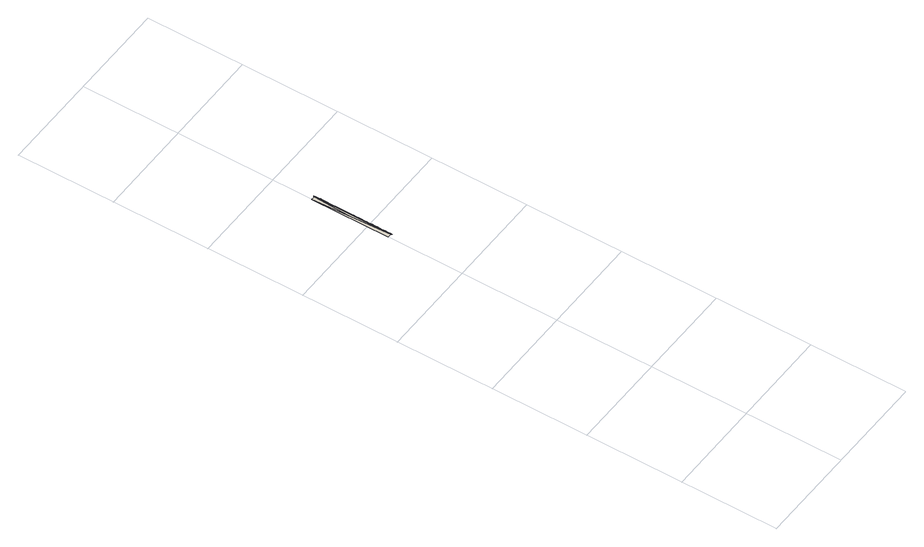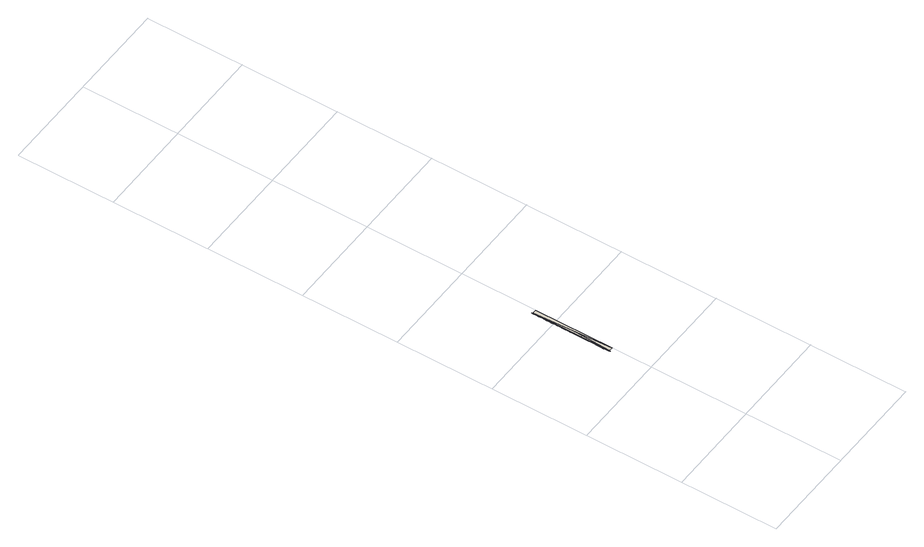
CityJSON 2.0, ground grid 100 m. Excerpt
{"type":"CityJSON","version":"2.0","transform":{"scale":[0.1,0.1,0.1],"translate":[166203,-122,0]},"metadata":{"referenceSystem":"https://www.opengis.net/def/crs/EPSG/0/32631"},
"CityObjects":{
"building1":{"type":"Building","attributes":{"properties":{"Pset_BuildingCommon":{"Reference":"Project Information","NumberOfStoreys":2},"Other":{"Category":"Project Information","Client Name":"Owner","Project Address":"Enter address here","Project Issue Date":"Issue Date","Project Name":"Project Name","Project Number":"Project Number","Project Status":"Project Status"}}},"geometry":[{"type":"MultiSurface","lod":"2.2","boundaries":[[[0,1,2]],[[3,4,5]],[[6,7,3]],[[7,8,3]],[[7,6,8]],[[7,3,9]],[[8,7,10]],[[4,11,5]],[[9,3,5]],[[10,7,9]],[[9,12,10]],[[4,13,11]],[[5,14,9]],[[9,14,12]],[[14,5,11]],[[12,14,15]],[[4,16,13]],[[15,14,17]],[[11,18,14]],[[17,14,18]],[[4,19,16]],[[18,11,13]],[[20,17,18]],[[21,18,13]],[[20,18,21]],[[4,22,19]],[[23,20,21]],[[24,21,13]],[[23,21,24]],[[25,26,27]],[[24,13,16]],[[24,28,23]],[[4,29,22]],[[24,16,30]],[[24,30,28]],[[28,30,31]],[[19,30,16]],[[32,25,27]],[[4,33,29]],[[30,34,31]],[[30,19,35]],[[34,30,35]],[[36,37,38]],[[35,19,39]],[[40,34,35]],[[35,39,40]],[[39,19,22]],[[41,40,39]],[[39,22,42]],[[41,39,42]],[[42,22,29]],[[41,42,43]],[[42,44,43]],[[29,45,42]],[[44,42,45]],[[45,29,46]],[[45,47,44]],[[29,33,46]],[[45,46,47]],[[4,48,33]],[[47,46,49]],[[50,46,33]],[[46,51,49]],[[50,52,46]],[[46,52,51]],[[32,27,26]],[[52,50,53]],[[54,52,53]],[[52,55,51]],[[54,55,52]],[[54,53,56]],[[25,32,26]],[[55,54,57]],[[54,56,57]],[[57,58,55]],[[57,56,59]],[[58,57,59]],[[59,56,60]],[[36,38,61]],[[62,58,59]],[[60,63,59]],[[62,59,63]],[[33,48,50]],[[63,60,64]],[[50,48,53]],[[65,62,63]],[[63,64,66]],[[63,66,65]],[[53,48,56]],[[66,64,67]],[[68,65,66]],[[67,64,69]],[[68,66,67]],[[56,48,60]],[[70,68,67]],[[71,67,69]],[[67,71,70]],[[71,69,72]],[[60,48,64]],[[70,71,73]],[[74,75,76]],[[76,75,77]],[[74,76,77]],[[76,78,79]],[[75,74,77]],[[78,76,80]],[[72,81,71]],[[75,76,80]],[[76,75,82]],[[73,71,83]],[[74,75,82]],[[75,74,84]],[[76,77,85]],[[81,83,71]],[[84,77,74]],[[86,74,77]],[[77,87,88]],[[77,76,89]],[[81,72,90]],[[64,48,69]],[[86,87,77]],[[77,88,85]],[[76,85,91]],[[92,77,87]],[[76,91,89]],[[77,91,85]],[[92,88,87]],[[83,81,93]],[[81,90,93]],[[94,87,88]],[[77,95,91]],[[94,85,88]],[[77,89,96]],[[77,96,95]],[[97,88,85]],[[83,93,98]],[[93,90,99]],[[97,91,85]],[[91,95,89]],[[100,85,91]],[[69,48,72]],[[96,89,95]],[[100,89,91]],[[101,91,89]],[[95,96,99]],[[95,89,101]],[[99,102,93]],[[89,95,103]],[[98,93,104]],[[96,95,103]],[[95,96,105]],[[99,96,105]],[[96,99,106]],[[93,102,104]],[[72,48,90]],[[102,99,107]],[[90,48,99]],[[102,108,104]],[[107,109,102]],[[102,109,108]],[[107,110,109]],[[99,48,107]],[[110,109,111]],[[109,112,110]],[[113,109,110]],[[109,113,108]],[[107,48,110]],[[113,111,109]],[[113,112,109]],[[1,114,2]]]}]}
},
"vertices":[
[43,1,0],[43,3735,0],[43,6100,0],[43,3773,0],[43,3696,0],[43,3825,0],[48,3772,0],[46,3772,0],[50,3769,0],[46,3811,0],[50,3797,0],[43,3876,0],[50,3824,0],[43,3927,0],[46,3849,0],[50,3852,0],[43,3978,0],[50,3879,0],[46,3893,0],[43,4030,0],[50,3906,0],[46,3923,0],[43,4081,0],[50,3934,0],[46,3953,0],[43,3781,0],[1,4585,0],[1,3781,0],[50,3962,0],[43,4132,0],[46,3983,0],[50,3989,0],[43,4585,0],[43,4183,0],[50,4016,0],[46,4026,0],[43,3744,0],[43,3779,0],[43,4587,0],[46,4058,0],[50,4044,0],[50,4071,0],[46,4088,0],[50,4099,0],[50,4127,0],[46,4140,0],[46,4173,0],[50,4153,0],[43,4670,0],[50,4181,0],[43,4208,0],[50,4208,0],[46,4222,0],[43,4235,0],[46,4253,0],[50,4250,0],[43,4286,0],[46,4284,0],[50,4293,0],[46,4315,0],[43,4337,0],[43,4622,0],[50,4336,0],[46,4357,0],[43,4388,0],[50,4378,0],[46,4387,0],[46,4420,0],[50,4405,0],[43,4435,0],[50,4433,0],[46,4460,0],[43,4483,0],[50,4460,0],[43,4482,0],[43,4476,0],[43,4473,0],[43,4488,0],[43,4472,0],[52,4472,0],[52,4473,0],[46,4486,0],[52,4476,0],[50,4487,0],[52,4482,0],[43,4514,0],[52,4488,0],[43,4496,0],[43,4505,0],[43,4528,0],[43,4511,0],[43,4522,0],[52,4496,0],[46,4513,0],[52,4505,0],[43,4534,0],[43,4537,0],[52,4514,0],[50,4515,0],[43,4538,0],[52,4522,0],[52,4528,0],[46,4552,0],[52,4534,0],[50,4543,0],[52,4537,0],[52,4538,0],[43,4566,0],[50,4570,0],[46,4595,0],[43,4592,0],[46,4594,0],[48,4595,0],[50,4597,0],[43,4631,0]
]}
